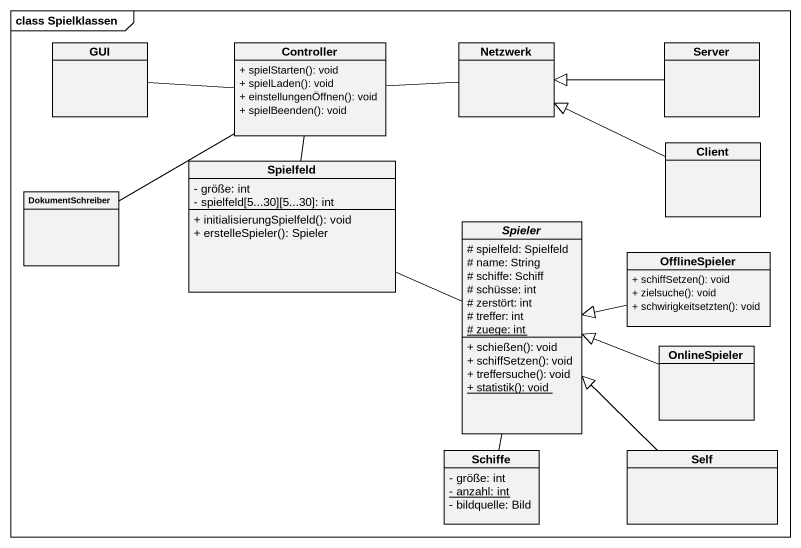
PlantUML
@startuml
mainframe class Spielklassen
hide circle
hide empty members
skinparam classAttributeIconSize 0
class GUI
class Controller {
  + spielStarten(): void
  + spielLaden(): void
  + einstellungenÖffnen(): void
  + spielBeenden(): void
}
class Netzwerk
class Server
class Spielfeld {
  - größe: int
  - spielfeld[5...30][5...30]: int
  + initialisierungSpielfeld(): void
  + erstelleSpieler(): Spieler
}
class Client
class DokumentSchreiber
abstract class Spieler {
  # spielfeld: Spielfeld
  # name: String
  # schiffe: Schiff
  # schüsse: int
  # zerstört: int
  # treffer: int
  {static} # zuege: int
  + schießen(): void
  + schiffSetzen(): void
  + treffersuche(): void
  {static} + statistik(): void
}
class OfflineSpieler {
  + schiffSetzen(): void
  + zielsuche(): void
  + schwirigkeitsetzten(): void
}
class OnlineSpieler
class Schiffe {
  - größe: int
  {static} - anzahl: int
  - bildquelle: Bild
}
class Self
GUI -right- Controller
Controller -right- Netzwerk
Server -left-|> Netzwerk
Spielfeld -up- Controller
Spielfeld -right- Spieler
Client -left-|> Netzwerk
DokumentSchreiber -right- Controller
Spieler -- Schiffe
OfflineSpieler -left-|> Spieler
OnlineSpieler -left-|> Spieler
Self -up-|> Spieler
@enduml
